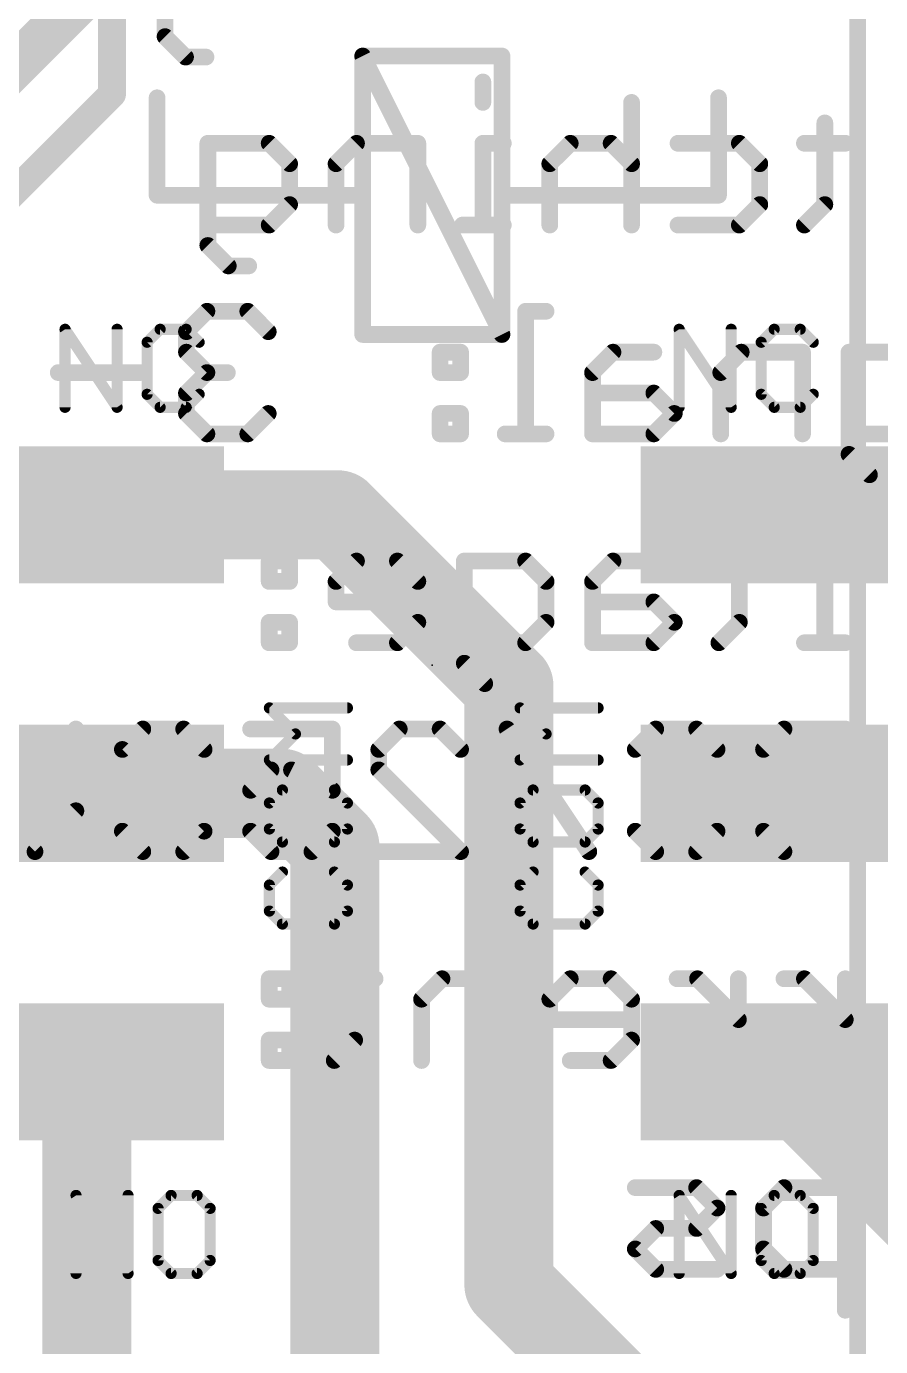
# Model space of a CAD drawing. Extents: x -4.3 to 39.5, y -6.1 to 27.1.
# Drawn here: x 10.65 to 18.44, y 7.25 to 19.29 of the extents above; entities that cross this region are included whole.
import ezdxf

# ---------------------------------------------------------------- set-up
doc = ezdxf.new("R2010")
doc.units = 0
for name, color, linetype in [('1', 12, 'CONTINUOUS'), ('16', 5, 'CONTINUOUS'), ('21', 40, 'CONTINUOUS'), ('22', 6, 'CONTINUOUS'), ('23', 53, 'CONTINUOUS')]:
    doc.layers.add(name, color=color, linetype=linetype)

# ---------------------------------------------------------------- blocks, each defined once
blk = doc.blocks.new('RECT')
blk.add_solid([(-0.5, -0.5), (0.5, -0.5), (-0.5, 0.5), (0.5, 0.5)])

msp = doc.modelspace()

# ---------------------------------------------------------------- linework, layer by layer
at = {"layer": '1'}
for points, const_width in [([(11.201, 19.583), (10.16, 18.542)], 0.4064), ([(11.201, 14.832), (13.489, 14.832)], 0.8128), ([(13.489, 14.832), (15.0495, 13.2715)], 0.8128), ([(17.501, 14.832), (21.727, 14.832)], 0.8128), ([(15.0495, 13.2715), (15.0495, 7.8105)], 0.8128), ([(11.201, 12.292), (12.981, 12.292)], 0.8128), ([(12.981, 12.292), (13.462, 11.811)], 0.8128), ([(17.501, 12.292), (19.966, 12.292)], 0.8128), ([(13.462, 11.811), (13.462, 6.5405)], 0.8128), ([(11.201, 9.752), (11.201, 6)], 0.8128), ([(17.501, 9.752), (20.458, 6.795)], 0.8128), ([(15.0495, 7.8105), (19.375, 3.485)], 0.8128)]:
    msp.add_lwpolyline(points, dxfattribs=dict(at, const_width=const_width))
at = {"layer": '1', "const_width": 0.4064}
for points in [[(11.201, 15.0352, 1), (11.201, 14.6288)], [(13.6327, 14.9757, 1), (13.3453, 14.6883)], [(13.489, 14.6288, 1), (13.489, 15.0352)], [(17.501, 15.0352, 1), (17.501, 14.6288)], [(15.2527, 13.2715, 1), (14.8463, 13.2715)], [(14.9058, 13.1278, 1), (15.1932, 13.4152)], [(11.201, 12.4952, 1), (11.201, 12.0888)], [(13.1247, 12.4357, 1), (12.8373, 12.1483)], [(12.981, 12.0888, 1), (12.981, 12.4952)], [(17.501, 12.4952, 1), (17.501, 12.0888)], [(13.6652, 11.811, 1), (13.2588, 11.811)], [(13.3183, 11.6673, 1), (13.6057, 11.9547)], [(11.4042, 9.752, 1), (10.9978, 9.752)], [(17.6447, 9.8957, 1), (17.3573, 9.6083)], [(15.1932, 7.9542, 1), (14.9058, 7.6668)], [(14.8463, 7.8105, 1), (15.2527, 7.8105)]]:
    msp.add_lwpolyline(points, format="xyb", dxfattribs=at)
at = {"layer": '16', "const_width": 0.254}
for points in [[(11.43, 19.812), (11.43, 18.669)], [(11.43, 18.669), (9.3345, 16.5735)]]:
    msp.add_lwpolyline(points, dxfattribs=at)
at = {"layer": '16', "const_width": 0.127}
for points in [[(11.4749, 18.6241, 1), (11.3851, 18.7139)], [(11.3665, 18.669, 1), (11.4935, 18.669)]]:
    msp.add_lwpolyline(points, format="xyb", dxfattribs=at)
at = {"layer": '21'}
for points, const_width in [([(18.231, 5.962), (18.231, 20.962)], 0.1524), ([(14.986, 19.017), (13.716, 19.017)], 0.1524), ([(13.716, 19.017), (13.716, 17.747)], 0.1524), ([(13.716, 19.017), (14.986, 16.477)], 0.1524), ([(14.986, 17.747), (14.986, 19.017)], 0.1524), ([(11.841, 17.747), (11.841, 18.636)], 0.1524), ([(16.961, 18.636), (16.961, 17.747)], 0.1524), ([(13.716, 17.747), (11.841, 17.747)], 0.1524), ([(13.716, 17.747), (13.716, 16.477)], 0.1524), ([(16.961, 17.747), (14.986, 17.747)], 0.1524), ([(14.986, 16.477), (14.986, 17.747)], 0.1524), ([(11.0018, 15.8128), (11.0018, 16.5246)], 0.1016), ([(11.0018, 16.5246), (11.4763, 15.8128)], 0.1016), ([(11.4763, 15.8128), (11.4763, 16.5246)], 0.1016), ([(11.8689, 16.5246), (11.7502, 16.406)], 0.1016), ([(12.1061, 16.5246), (11.8689, 16.5246)], 0.1016), ([(12.2248, 16.406), (12.1061, 16.5246)], 0.1016), ([(13.716, 16.477), (14.986, 16.477)], 0.1524), ([(16.6018, 15.8128), (16.6018, 16.5246)], 0.1016), ([(16.6018, 16.5246), (17.0763, 15.8128)], 0.1016), ([(17.0763, 15.8128), (17.0763, 16.5246)], 0.1016), ([(17.4688, 16.5246), (17.3502, 16.406)], 0.1016), ([(17.7061, 16.5246), (17.4688, 16.5246)], 0.1016), ([(17.8248, 16.406), (17.7061, 16.5246)], 0.1016), ([(11.7502, 16.406), (11.7502, 15.9314)], 0.1016), ([(17.3502, 16.406), (17.3502, 15.9314)], 0.1016), ([(11.7502, 15.9314), (11.8689, 15.8128)], 0.1016), ([(12.1061, 15.8128), (12.2248, 15.9314)], 0.1016), ([(17.3502, 15.9314), (17.4688, 15.8128)], 0.1016), ([(17.7061, 15.8128), (17.8248, 15.9314)], 0.1016), ([(11.8689, 15.8128), (12.1061, 15.8128)], 0.1016), ([(17.4688, 15.8128), (17.7061, 15.8128)], 0.1016), ([(13.1025, 12.8337), (12.8652, 13.0709)], 0.1016), ([(12.8652, 13.0709), (13.577, 13.0709)], 0.1016), ([(15.3885, 12.8337), (15.1512, 13.0709)], 0.1016), ([(15.1512, 13.0709), (15.863, 13.0709)], 0.1016), ([(12.8652, 12.5964), (13.1025, 12.8337)], 0.1016), ([(15.1512, 12.5964), (15.3885, 12.8337)], 0.1016), ([(13.577, 12.5964), (12.8652, 12.5964)], 0.1016), ([(15.863, 12.5964), (15.1512, 12.5964)], 0.1016), ([(12.9838, 12.3225), (12.8652, 12.2039)], 0.1016), ([(13.4584, 12.3225), (12.9838, 12.3225)], 0.1016), ([(13.577, 12.2039), (13.4584, 12.3225)], 0.1016), ([(15.2698, 12.3225), (15.1512, 12.2039)], 0.1016), ([(15.7444, 12.3225), (15.2698, 12.3225)], 0.1016), ([(15.863, 12.2039), (15.7444, 12.3225)], 0.1016), ([(12.8652, 12.2039), (12.8652, 11.9666)], 0.1016), ([(13.577, 11.9666), (13.577, 12.2039)], 0.1016), ([(15.1512, 12.2039), (15.1512, 11.9666)], 0.1016), ([(15.863, 11.9666), (15.863, 12.2039)], 0.1016), ([(12.8652, 11.9666), (12.9838, 11.848)], 0.1016), ([(13.4584, 11.848), (13.577, 11.9666)], 0.1016), ([(15.1512, 11.9666), (15.2698, 11.848)], 0.1016), ([(15.7444, 11.848), (15.863, 11.9666)], 0.1016), ([(12.9838, 11.848), (13.4584, 11.848)], 0.1016), ([(15.2698, 11.848), (15.7444, 11.848)], 0.1016), ([(12.9838, 11.5741), (12.8652, 11.4555)], 0.1016), ([(13.577, 11.4555), (13.4584, 11.5741)], 0.1016), ([(15.2698, 11.5741), (15.1512, 11.4555)], 0.1016), ([(15.863, 11.4555), (15.7444, 11.5741)], 0.1016), ([(12.8652, 11.4555), (12.8652, 11.2182)], 0.1016), ([(13.577, 11.2182), (13.577, 11.4555)], 0.1016), ([(15.1512, 11.4555), (15.1512, 11.2182)], 0.1016), ([(15.863, 11.2182), (15.863, 11.4555)], 0.1016), ([(12.8652, 11.2182), (12.9838, 11.0996)], 0.1016), ([(13.4584, 11.0996), (13.577, 11.2182)], 0.1016), ([(15.1512, 11.2182), (15.2698, 11.0996)], 0.1016), ([(15.7444, 11.0996), (15.863, 11.2182)], 0.1016), ([(12.9838, 11.0996), (13.4584, 11.0996)], 0.1016), ([(15.2698, 11.0996), (15.7444, 11.0996)], 0.1016), ([(11.1018, 7.9128), (11.1018, 8.6246)], 0.1016), ([(11.1018, 8.6246), (11.5763, 7.9128)], 0.1016), ([(11.5763, 7.9128), (11.5763, 8.6246)], 0.1016), ([(11.9688, 8.6246), (11.8502, 8.506)], 0.1016), ([(12.2061, 8.6246), (11.9688, 8.6246)], 0.1016), ([(12.3248, 8.506), (12.2061, 8.6246)], 0.1016), ([(16.6018, 7.9128), (16.6018, 8.6246)], 0.1016), ([(16.6018, 8.6246), (17.0763, 7.9128)], 0.1016), ([(17.0763, 7.9128), (17.0763, 8.6246)], 0.1016), ([(17.4688, 8.6246), (17.3502, 8.506)], 0.1016), ([(17.7061, 8.6246), (17.4688, 8.6246)], 0.1016), ([(17.8248, 8.506), (17.7061, 8.6246)], 0.1016), ([(11.8502, 8.506), (11.8502, 8.0314)], 0.1016), ([(12.3248, 8.0314), (12.3248, 8.506)], 0.1016), ([(17.3502, 8.506), (17.3502, 8.0314)], 0.1016), ([(17.8248, 8.0314), (17.8248, 8.506)], 0.1016), ([(11.8502, 8.0314), (11.9688, 7.9128)], 0.1016), ([(12.2061, 7.9128), (12.3248, 8.0314)], 0.1016), ([(17.3502, 8.0314), (17.4688, 7.9128)], 0.1016), ([(17.7061, 7.9128), (17.8248, 8.0314)], 0.1016), ([(11.9688, 7.9128), (12.2061, 7.9128)], 0.1016), ([(17.4688, 7.9128), (17.7061, 7.9128)], 0.1016)]:
    msp.add_lwpolyline(points, dxfattribs=dict(at, const_width=const_width))
for points, const_width in [([(13.716, 19.0551, 1), (13.716, 18.9789)], 0.0762), ([(13.7541, 19.017, 1), (13.6779, 19.017)], 0.0762), ([(13.7501, 19.034, 1), (13.6819, 19)], 0.0762), ([(15.0241, 19.017, 1), (14.9479, 19.017)], 0.0762), ([(14.986, 18.9789, 1), (14.986, 19.0551)], 0.0762), ([(11.8791, 18.636, 1), (11.8029, 18.636)], 0.0762), ([(16.9991, 18.636, 1), (16.9229, 18.636)], 0.0762), ([(11.841, 17.7851, 1), (11.841, 17.7089)], 0.0762), ([(13.7541, 17.747, 1), (13.6779, 17.747)], 0.0762), ([(13.716, 17.7089, 1), (13.716, 17.7851)], 0.0762), ([(14.986, 17.7851, 1), (14.986, 17.7089)], 0.0762), ([(15.0241, 17.747, 1), (14.9479, 17.747)], 0.0762), ([(16.961, 17.7089, 1), (16.961, 17.7851)], 0.0762), ([(11.8029, 17.747, 1), (11.8791, 17.747)], 0.0762), ([(13.6779, 17.747, 1), (13.7541, 17.747)], 0.0762), ([(14.9479, 17.747, 1), (15.0241, 17.747)], 0.0762), ([(16.9229, 17.747, 1), (16.9991, 17.747)], 0.0762), ([(11.0272, 16.5246, 1), (10.9764, 16.5246)], 0.0508), ([(11.0229, 16.5387, 1), (10.9807, 16.5105)], 0.0508), ([(11.5017, 16.5246, 1), (11.4509, 16.5246)], 0.0508), ([(11.8689, 16.55, 1), (11.8689, 16.4992)], 0.0508), ([(11.8868, 16.5066, 1), (11.8509, 16.5426)], 0.0508), ([(12.1241, 16.5426, 1), (12.0882, 16.5066)], 0.0508), ([(12.1061, 16.4992, 1), (12.1061, 16.55)], 0.0508), ([(13.716, 16.5151, 1), (13.716, 16.4389)], 0.0762), ([(13.6779, 16.477, 1), (13.7541, 16.477)], 0.0762), ([(14.9479, 16.477, 1), (15.0241, 16.477)], 0.0762), ([(14.9519, 16.46, 1), (15.0201, 16.494)], 0.0762), ([(14.986, 16.4389, 1), (14.986, 16.5151)], 0.0762), ([(16.6272, 16.5246, 1), (16.5764, 16.5246)], 0.0508), ([(16.6229, 16.5387, 1), (16.5807, 16.5105)], 0.0508), ([(17.1017, 16.5246, 1), (17.0509, 16.5246)], 0.0508), ([(17.4688, 16.55, 1), (17.4688, 16.4992)], 0.0508), ([(17.4868, 16.5066, 1), (17.4509, 16.5426)], 0.0508), ([(17.7241, 16.5426, 1), (17.6882, 16.5066)], 0.0508), ([(17.7061, 16.4992, 1), (17.7061, 16.55)], 0.0508), ([(11.7756, 16.406, 1), (11.7248, 16.406)], 0.0508), ([(11.7323, 16.4239, 1), (11.7682, 16.388)], 0.0508), ([(12.2068, 16.388, 1), (12.2427, 16.4239)], 0.0508), ([(17.3756, 16.406, 1), (17.3248, 16.406)], 0.0508), ([(17.3323, 16.4239, 1), (17.3682, 16.388)], 0.0508), ([(17.8068, 16.388, 1), (17.8427, 16.4239)], 0.0508), ([(11.7248, 15.9314, 1), (11.7756, 15.9314)], 0.0508), ([(11.7682, 15.9494, 1), (11.7323, 15.9135)], 0.0508), ([(12.2427, 15.9135, 1), (12.2068, 15.9494)], 0.0508), ([(17.3248, 15.9314, 1), (17.3756, 15.9314)], 0.0508), ([(17.3682, 15.9494, 1), (17.3323, 15.9135)], 0.0508), ([(17.8427, 15.9135, 1), (17.8068, 15.9494)], 0.0508), ([(10.9764, 15.8128, 1), (11.0272, 15.8128)], 0.0508), ([(11.4509, 15.8128, 1), (11.5017, 15.8128)], 0.0508), ([(11.4552, 15.7987, 1), (11.4975, 15.8269)], 0.0508), ([(11.8689, 15.8382, 1), (11.8689, 15.7874)], 0.0508), ([(11.8509, 15.7948, 1), (11.8868, 15.8308)], 0.0508), ([(12.0882, 15.8308, 1), (12.1241, 15.7948)], 0.0508), ([(12.1061, 15.7874, 1), (12.1061, 15.8382)], 0.0508), ([(16.5764, 15.8128, 1), (16.6272, 15.8128)], 0.0508), ([(17.0509, 15.8128, 1), (17.1017, 15.8128)], 0.0508), ([(17.0552, 15.7987, 1), (17.0975, 15.8269)], 0.0508), ([(17.4688, 15.8382, 1), (17.4688, 15.7874)], 0.0508), ([(17.4509, 15.7948, 1), (17.4868, 15.8308)], 0.0508), ([(17.6882, 15.8308, 1), (17.7241, 15.7948)], 0.0508), ([(17.7061, 15.7874, 1), (17.7061, 15.8382)], 0.0508), ([(12.8832, 13.0889, 1), (12.8472, 13.053)], 0.0508), ([(12.8652, 13.0963, 1), (12.8652, 13.0455)], 0.0508), ([(13.577, 13.0455, 1), (13.577, 13.0963)], 0.0508), ([(15.1692, 13.0889, 1), (15.1332, 13.053)], 0.0508), ([(15.1512, 13.0963, 1), (15.1512, 13.0455)], 0.0508), ([(15.863, 13.0455, 1), (15.863, 13.0963)], 0.0508), ([(13.1204, 12.8157, 1), (13.0845, 12.8516)], 0.0508), ([(15.4064, 12.8157, 1), (15.3705, 12.8516)], 0.0508), ([(13.0845, 12.8157, 1), (13.1204, 12.8516)], 0.0508), ([(15.3705, 12.8157, 1), (15.4064, 12.8516)], 0.0508), ([(12.8652, 12.6218, 1), (12.8652, 12.571)], 0.0508), ([(13.577, 12.571, 1), (13.577, 12.6218)], 0.0508), ([(15.1512, 12.6218, 1), (15.1512, 12.571)], 0.0508), ([(15.863, 12.571, 1), (15.863, 12.6218)], 0.0508), ([(12.8472, 12.6143, 1), (12.8832, 12.5784)], 0.0508), ([(15.1332, 12.6143, 1), (15.1692, 12.5784)], 0.0508), ([(12.9838, 12.3479, 1), (12.9838, 12.2971)], 0.0508), ([(13.0018, 12.3045, 1), (12.9659, 12.3405)], 0.0508), ([(13.4763, 12.3405, 1), (13.4404, 12.3045)], 0.0508), ([(13.4584, 12.2971, 1), (13.4584, 12.3479)], 0.0508), ([(15.2698, 12.3479, 1), (15.2698, 12.2971)], 0.0508), ([(15.2878, 12.3045, 1), (15.2519, 12.3405)], 0.0508), ([(15.7623, 12.3405, 1), (15.7264, 12.3045)], 0.0508), ([(15.7444, 12.2971, 1), (15.7444, 12.3479)], 0.0508), ([(12.8906, 12.2039, 1), (12.8398, 12.2039)], 0.0508), ([(12.8472, 12.2218, 1), (12.8832, 12.1859)], 0.0508), ([(13.6024, 12.2039, 1), (13.5516, 12.2039)], 0.0508), ([(13.559, 12.1859, 1), (13.595, 12.2218)], 0.0508), ([(15.1766, 12.2039, 1), (15.1258, 12.2039)], 0.0508), ([(15.1332, 12.2218, 1), (15.1692, 12.1859)], 0.0508), ([(15.8884, 12.2039, 1), (15.8376, 12.2039)], 0.0508), ([(15.845, 12.1859, 1), (15.881, 12.2218)], 0.0508), ([(12.8832, 11.9846, 1), (12.8472, 11.9486)], 0.0508), ([(12.8398, 11.9666, 1), (12.8906, 11.9666)], 0.0508), ([(13.5516, 11.9666, 1), (13.6024, 11.9666)], 0.0508), ([(13.595, 11.9486, 1), (13.559, 11.9846)], 0.0508), ([(15.1692, 11.9846, 1), (15.1332, 11.9486)], 0.0508), ([(15.1258, 11.9666, 1), (15.1766, 11.9666)], 0.0508), ([(15.8376, 11.9666, 1), (15.8884, 11.9666)], 0.0508), ([(15.881, 11.9486, 1), (15.845, 11.9846)], 0.0508), ([(12.9838, 11.8734, 1), (12.9838, 11.8226)], 0.0508), ([(12.9659, 11.83, 1), (13.0018, 11.8659)], 0.0508), ([(13.4404, 11.8659, 1), (13.4763, 11.83)], 0.0508), ([(13.4584, 11.8226, 1), (13.4584, 11.8734)], 0.0508), ([(15.2698, 11.8734, 1), (15.2698, 11.8226)], 0.0508), ([(15.2519, 11.83, 1), (15.2878, 11.8659)], 0.0508), ([(15.7264, 11.8659, 1), (15.7623, 11.83)], 0.0508), ([(15.7444, 11.8226, 1), (15.7444, 11.8734)], 0.0508), ([(13.0018, 11.5561, 1), (12.9659, 11.5921)], 0.0508), ([(13.4763, 11.5921, 1), (13.4404, 11.5561)], 0.0508), ([(15.2878, 11.5561, 1), (15.2519, 11.5921)], 0.0508), ([(15.7623, 11.5921, 1), (15.7264, 11.5561)], 0.0508), ([(12.8906, 11.4555, 1), (12.8398, 11.4555)], 0.0508), ([(12.8472, 11.4734, 1), (12.8832, 11.4375)], 0.0508), ([(13.6024, 11.4555, 1), (13.5516, 11.4555)], 0.0508), ([(13.559, 11.4375, 1), (13.595, 11.4734)], 0.0508), ([(15.1766, 11.4555, 1), (15.1258, 11.4555)], 0.0508), ([(15.1332, 11.4734, 1), (15.1692, 11.4375)], 0.0508), ([(15.8884, 11.4555, 1), (15.8376, 11.4555)], 0.0508), ([(15.845, 11.4375, 1), (15.881, 11.4734)], 0.0508), ([(12.8832, 11.2361, 1), (12.8472, 11.2002)], 0.0508), ([(12.8398, 11.2182, 1), (12.8906, 11.2182)], 0.0508), ([(13.5516, 11.2182, 1), (13.6024, 11.2182)], 0.0508), ([(13.595, 11.2002, 1), (13.559, 11.2361)], 0.0508), ([(15.1692, 11.2361, 1), (15.1332, 11.2002)], 0.0508), ([(15.1258, 11.2182, 1), (15.1766, 11.2182)], 0.0508), ([(15.8376, 11.2182, 1), (15.8884, 11.2182)], 0.0508), ([(15.881, 11.2002, 1), (15.845, 11.2361)], 0.0508), ([(12.9838, 11.125, 1), (12.9838, 11.0742)], 0.0508), ([(12.9659, 11.0816, 1), (13.0018, 11.1175)], 0.0508), ([(13.4404, 11.1175, 1), (13.4763, 11.0816)], 0.0508), ([(13.4584, 11.0742, 1), (13.4584, 11.125)], 0.0508), ([(15.2698, 11.125, 1), (15.2698, 11.0742)], 0.0508), ([(15.2519, 11.0816, 1), (15.2878, 11.1175)], 0.0508), ([(15.7264, 11.1175, 1), (15.7623, 11.0816)], 0.0508), ([(15.7444, 11.0742, 1), (15.7444, 11.125)], 0.0508), ([(11.1272, 8.6246, 1), (11.0764, 8.6246)], 0.0508), ([(11.1229, 8.6387, 1), (11.0807, 8.6105)], 0.0508), ([(11.6017, 8.6246, 1), (11.5509, 8.6246)], 0.0508), ([(11.9688, 8.65, 1), (11.9688, 8.5992)], 0.0508), ([(11.9868, 8.6066, 1), (11.9509, 8.6426)], 0.0508), ([(12.2241, 8.6426, 1), (12.1882, 8.6066)], 0.0508), ([(12.2061, 8.5992, 1), (12.2061, 8.65)], 0.0508), ([(16.6272, 8.6246, 1), (16.5764, 8.6246)], 0.0508), ([(16.6229, 8.6387, 1), (16.5807, 8.6105)], 0.0508), ([(17.1017, 8.6246, 1), (17.0509, 8.6246)], 0.0508), ([(17.4688, 8.65, 1), (17.4688, 8.5992)], 0.0508), ([(17.4868, 8.6066, 1), (17.4509, 8.6426)], 0.0508), ([(17.7241, 8.6426, 1), (17.6882, 8.6066)], 0.0508), ([(17.7061, 8.5992, 1), (17.7061, 8.65)], 0.0508), ([(11.8756, 8.506, 1), (11.8248, 8.506)], 0.0508), ([(11.8323, 8.5239, 1), (11.8682, 8.488)], 0.0508), ([(12.3502, 8.506, 1), (12.2994, 8.506)], 0.0508), ([(12.3068, 8.488, 1), (12.3427, 8.5239)], 0.0508), ([(17.3756, 8.506, 1), (17.3248, 8.506)], 0.0508), ([(17.3323, 8.5239, 1), (17.3682, 8.488)], 0.0508), ([(17.8502, 8.506, 1), (17.7994, 8.506)], 0.0508), ([(17.8068, 8.488, 1), (17.8427, 8.5239)], 0.0508), ([(11.8682, 8.0494, 1), (11.8323, 8.0135)], 0.0508), ([(12.3427, 8.0135, 1), (12.3068, 8.0494)], 0.0508), ([(17.3682, 8.0494, 1), (17.3323, 8.0135)], 0.0508), ([(17.8427, 8.0135, 1), (17.8068, 8.0494)], 0.0508), ([(11.5552, 7.8987, 1), (11.5975, 7.9269)], 0.0508), ([(11.8248, 8.0314, 1), (11.8756, 8.0314)], 0.0508), ([(11.9688, 7.9382, 1), (11.9688, 7.8874)], 0.0508), ([(11.9509, 7.8948, 1), (11.9868, 7.9308)], 0.0508), ([(12.1882, 7.9308, 1), (12.2241, 7.8948)], 0.0508), ([(12.2061, 7.8874, 1), (12.2061, 7.9382)], 0.0508), ([(12.2994, 8.0314, 1), (12.3502, 8.0314)], 0.0508), ([(17.0552, 7.8987, 1), (17.0975, 7.9269)], 0.0508), ([(17.3248, 8.0314, 1), (17.3756, 8.0314)], 0.0508), ([(17.4688, 7.9382, 1), (17.4688, 7.8874)], 0.0508), ([(17.4509, 7.8948, 1), (17.4868, 7.9308)], 0.0508), ([(17.6882, 7.9308, 1), (17.7241, 7.8948)], 0.0508), ([(17.7061, 7.8874, 1), (17.7061, 7.9382)], 0.0508), ([(17.7994, 8.0314, 1), (17.8502, 8.0314)], 0.0508), ([(11.0764, 7.9128, 1), (11.1272, 7.9128)], 0.0508), ([(11.5509, 7.9128, 1), (11.6017, 7.9128)], 0.0508), ([(16.5764, 7.9128, 1), (16.6272, 7.9128)], 0.0508), ([(17.0509, 7.9128, 1), (17.1017, 7.9128)], 0.0508)]:
    msp.add_lwpolyline(points, format="xyb", dxfattribs=dict(at, const_width=const_width))
at = {"layer": '22', "const_width": 0.1524}
for points in [[(11.914, 20.1259), (11.914, 19.1938)], [(11.914, 19.1938), (12.1005, 19.0074)], [(12.1005, 19.0074), (12.2869, 19.0074)], [(14.8121, 18.7802), (14.8121, 18.5938)], [(16.1679, 18.5938), (16.1679, 17.4752)], [(17.9305, 18.4073), (17.9305, 17.6616)], [(12.3038, 17.2888), (12.3038, 18.2209)], [(12.3038, 18.2209), (12.8631, 18.2209)], [(12.8631, 18.2209), (13.0495, 18.0345)], [(13.6597, 18.2209), (13.4732, 18.0345)], [(14.2189, 18.2209), (13.6597, 18.2209)], [(14.2189, 17.4752), (14.2189, 18.2209)], [(14.9985, 18.2209), (14.8121, 18.2209)], [(14.8121, 18.2209), (14.8121, 17.4752)], [(15.6087, 18.2209), (15.4222, 18.0345)], [(15.9815, 18.2209), (15.6087, 18.2209)], [(16.1679, 18.0345), (15.9815, 18.2209)], [(16.5916, 18.2209), (17.1509, 18.2209)], [(17.1509, 18.2209), (17.3373, 18.0345)], [(18.1169, 18.2209), (17.7441, 18.2209)], [(13.0495, 18.0345), (13.0495, 17.6616)], [(13.4732, 18.0345), (13.4732, 17.4752)], [(15.4222, 18.0345), (15.4222, 17.4752)], [(17.3373, 18.0345), (17.3373, 17.6616)], [(13.0495, 17.6616), (12.8631, 17.4752)], [(17.3373, 17.6616), (17.1509, 17.4752)], [(17.9305, 17.6616), (17.7441, 17.4752)], [(12.8631, 17.4752), (12.3038, 17.4752)], [(14.9985, 17.4752), (14.6257, 17.4752)], [(17.1509, 17.4752), (16.5916, 17.4752)], [(12.4903, 17.1024), (12.3038, 17.2888)], [(12.6767, 17.1024), (12.4903, 17.1024)], [(12.2954, 16.6888), (12.1089, 16.5023)], [(12.6682, 16.6888), (12.2954, 16.6888)], [(12.8546, 16.5023), (12.6682, 16.6888)], [(15.3883, 16.6888), (15.2019, 16.6888)], [(15.2019, 16.6888), (15.2019, 15.5702)], [(12.1089, 16.5023), (12.1089, 16.3159)], [(12.1089, 16.3159), (12.2954, 16.1295)], [(14.6087, 16.3159), (14.4223, 16.3159)], [(14.4223, 16.3159), (14.4223, 16.1295)], [(14.6087, 16.1295), (14.6087, 16.3159)], [(15.9985, 16.3159), (15.812, 16.1295)], [(16.3713, 16.3159), (15.9985, 16.3159)], [(17.1678, 16.3159), (16.9814, 16.1295)], [(17.7271, 16.3159), (17.1678, 16.3159)], [(17.7271, 15.5702), (17.7271, 16.3159)], [(18.1508, 15.3838), (18.1508, 16.3159)], [(18.1508, 16.3159), (18.7101, 16.3159)], [(11.6852, 16.1295), (10.9395, 16.1295)], [(12.2954, 16.1295), (12.1089, 15.9431)], [(12.2954, 16.1295), (12.4818, 16.1295)], [(14.4223, 16.1295), (14.6087, 16.1295)], [(15.812, 16.1295), (15.812, 15.5702)], [(16.9814, 16.1295), (16.9814, 15.5702)], [(12.1089, 15.9431), (12.1089, 15.7566)], [(16.3713, 15.9431), (15.812, 15.9431)], [(16.5577, 15.7566), (16.3713, 15.9431)], [(12.1089, 15.7566), (12.2954, 15.5702)], [(12.6682, 15.5702), (12.8546, 15.7566)], [(14.6087, 15.7566), (14.4223, 15.7566)], [(14.4223, 15.7566), (14.4223, 15.5702)], [(14.6087, 15.5702), (14.6087, 15.7566)], [(16.3713, 15.5702), (16.5577, 15.7566)], [(12.2954, 15.5702), (12.6682, 15.5702)], [(14.4223, 15.5702), (14.6087, 15.5702)], [(15.3883, 15.5702), (15.0155, 15.5702)], [(15.812, 15.5702), (16.3713, 15.5702)], [(18.7101, 15.5702), (18.1508, 15.5702)], [(18.3372, 15.1974), (18.1508, 15.3838)], [(18.5237, 15.1974), (18.3372, 15.1974)], [(18.1169, 14.7838), (17.9305, 14.7838)], [(17.9305, 14.7838), (17.9305, 13.6652)], [(17.1509, 14.5973), (17.1509, 13.8516)], [(13.0495, 14.4109), (12.8631, 14.4109)], [(12.8631, 14.4109), (12.8631, 14.2245)], [(13.0495, 14.2245), (13.0495, 14.4109)], [(13.6597, 14.4109), (13.4732, 14.2245)], [(14.0325, 14.4109), (13.6597, 14.4109)], [(14.2189, 14.2245), (14.0325, 14.4109)], [(14.6426, 13.4788), (14.6426, 14.4109)], [(14.6426, 14.4109), (15.2019, 14.4109)], [(15.2019, 14.4109), (15.3883, 14.2245)], [(15.9985, 14.4109), (15.812, 14.2245)], [(16.3713, 14.4109), (15.9985, 14.4109)], [(17.3373, 14.4109), (16.9645, 14.4109)], [(12.8631, 14.2245), (13.0495, 14.2245)], [(13.4732, 14.2245), (13.4732, 14.0381)], [(14.2189, 13.8516), (14.2189, 14.2245)], [(15.3883, 14.2245), (15.3883, 13.8516)], [(15.812, 14.2245), (15.812, 13.6652)], [(13.4732, 14.0381), (14.2189, 14.0381)], [(16.3713, 14.0381), (15.812, 14.0381)], [(16.5577, 13.8516), (16.3713, 14.0381)], [(13.0495, 13.8516), (12.8631, 13.8516)], [(12.8631, 13.8516), (12.8631, 13.6652)], [(13.0495, 13.6652), (13.0495, 13.8516)], [(14.0325, 13.6652), (14.2189, 13.8516)], [(15.3883, 13.8516), (15.2019, 13.6652)], [(16.3713, 13.6652), (16.5577, 13.8516)], [(17.1509, 13.8516), (16.9645, 13.6652)], [(12.8631, 13.6652), (13.0495, 13.6652)], [(13.6597, 13.6652), (14.0325, 13.6652)], [(15.2019, 13.6652), (14.6426, 13.6652)], [(15.812, 13.6652), (16.3713, 13.6652)], [(18.1169, 13.6652), (17.7441, 13.6652)], [(14.8291, 13.2924), (14.6426, 13.4788)], [(15.0155, 13.2924), (14.8291, 13.2924)], [(11.1005, 12.8788), (11.1005, 12.1331)], [(11.7107, 12.8788), (11.5242, 12.6923)], [(12.0835, 12.8788), (11.7107, 12.8788)], [(12.2699, 12.6923), (12.0835, 12.8788)], [(12.6936, 12.8788), (13.4393, 12.8788)], [(13.4393, 12.8788), (13.4393, 12.3195)], [(13.863, 12.6923), (14.0495, 12.8788)], [(14.0495, 12.8788), (14.4223, 12.8788)], [(14.4223, 12.8788), (14.6087, 12.6923)], [(15.7781, 11.7602), (15.0324, 12.8788)], [(16.2018, 12.6923), (16.3882, 12.8788)], [(16.3882, 12.8788), (16.7611, 12.8788)], [(16.7611, 12.8788), (16.9475, 12.6923)], [(17.3712, 12.6923), (17.5576, 12.8788)], [(17.5576, 12.8788), (18.1169, 12.8788)], [(18.1169, 12.8788), (18.1169, 11.7602)], [(11.5242, 12.6923), (11.5242, 11.9466)], [(12.2699, 11.9466), (11.5242, 12.6923)], [(12.2699, 11.9466), (12.2699, 12.6923)], [(13.863, 12.5059), (13.863, 12.6923)], [(16.9475, 12.6923), (16.9475, 11.9466)], [(17.3712, 11.9466), (17.3712, 12.6923)], [(12.8801, 12.5059), (12.6936, 12.3195)], [(13.0665, 12.5059), (12.8801, 12.5059)], [(13.4393, 12.3195), (13.0665, 12.5059)], [(14.6087, 11.7602), (13.863, 12.5059)], [(12.6936, 12.3195), (12.6936, 11.9466)], [(10.7277, 11.7602), (10.3548, 12.1331)], [(11.1005, 12.1331), (10.7277, 11.7602)], [(11.5242, 11.9466), (11.7107, 11.7602)], [(12.0835, 11.7602), (12.2699, 11.9466)], [(12.6936, 11.9466), (12.8801, 11.7602)], [(13.2529, 11.7602), (13.4393, 11.9466)], [(16.3882, 11.7602), (16.2018, 11.9466)], [(16.9475, 11.9466), (16.7611, 11.7602)], [(17.5576, 11.7602), (17.3712, 11.9466)], [(11.7107, 11.7602), (12.0835, 11.7602)], [(12.8801, 11.7602), (13.2529, 11.7602)], [(13.863, 11.7602), (14.6087, 11.7602)], [(16.7611, 11.7602), (16.3882, 11.7602)], [(18.1169, 11.7602), (17.5576, 11.7602)], [(13.6427, 10.7873), (13.6427, 10.0416)], [(13.0495, 10.6009), (12.8631, 10.6009)], [(12.8631, 10.6009), (12.8631, 10.4145)], [(13.0495, 10.4145), (13.0495, 10.6009)], [(13.8291, 10.6009), (13.4563, 10.6009)], [(14.4393, 10.6009), (14.2528, 10.4145)], [(14.9985, 10.6009), (14.4393, 10.6009)], [(14.9985, 9.8552), (14.9985, 10.6009)], [(15.6087, 10.6009), (15.4222, 10.4145)], [(15.9815, 10.6009), (15.6087, 10.6009)], [(16.1679, 10.4145), (15.9815, 10.6009)], [(16.7696, 10.6009), (16.5831, 10.6009)], [(17.1424, 10.228), (16.7696, 10.6009)], [(17.1424, 9.8552), (17.1424, 10.6009)], [(17.7441, 10.6009), (17.5576, 10.6009)], [(18.1169, 10.228), (17.7441, 10.6009)], [(18.1169, 9.8552), (18.1169, 10.6009)], [(12.8631, 10.4145), (13.0495, 10.4145)], [(14.2528, 10.4145), (14.2528, 9.8552)], [(15.4222, 10.4145), (15.4222, 10.228)], [(16.1679, 10.0416), (16.1679, 10.4145)], [(15.4222, 10.228), (16.1679, 10.228)], [(13.0495, 10.0416), (12.8631, 10.0416)], [(12.8631, 10.0416), (12.8631, 9.8552)], [(13.0495, 9.8552), (13.0495, 10.0416)], [(13.6427, 10.0416), (13.4563, 9.8552)], [(15.9815, 9.8552), (16.1679, 10.0416)], [(12.8631, 9.8552), (13.0495, 9.8552)], [(15.6087, 9.8552), (15.9815, 9.8552)], [(16.7611, 8.6959), (16.2018, 8.6959)], [(16.9475, 8.5095), (16.7611, 8.6959)], [(17.5576, 8.6959), (17.3712, 8.5095)], [(18.1169, 8.6959), (17.5576, 8.6959)], [(18.1169, 7.5774), (18.1169, 8.6959)], [(16.7611, 8.3231), (16.9475, 8.5095)], [(17.3712, 8.5095), (17.3712, 8.1366)], [(16.2018, 8.1366), (16.3882, 8.3231)], [(16.3882, 8.3231), (16.7611, 8.3231)], [(16.3882, 7.9502), (16.2018, 8.1366)], [(17.3712, 8.1366), (17.5576, 7.9502)], [(16.9475, 7.9502), (16.3882, 7.9502)], [(17.5576, 7.9502), (18.1169, 7.9502)]]:
    msp.add_lwpolyline(points, dxfattribs=at)
at = {"layer": '22', "const_width": 0.0762}
for points in [[(11.941, 19.2207, 1), (11.8871, 19.1668)], [(11.8759, 19.1938, 1), (11.9521, 19.1938)], [(12.1005, 19.0455, 1), (12.1005, 18.9693)], [(12.0735, 18.9804, 1), (12.1274, 19.0343)], [(12.2869, 18.9693, 1), (12.2869, 19.0455)], [(14.8502, 18.7802, 1), (14.774, 18.7802)], [(16.206, 18.5938, 1), (16.1298, 18.5938)], [(14.774, 18.5938, 1), (14.8502, 18.5938)], [(17.9686, 18.4073, 1), (17.8924, 18.4073)], [(12.3419, 18.2209, 1), (12.2657, 18.2209)], [(12.3038, 18.259, 1), (12.3038, 18.1828)], [(12.8901, 18.2478, 1), (12.8362, 18.194)], [(12.8631, 18.1828, 1), (12.8631, 18.259)], [(13.6597, 18.259, 1), (13.6597, 18.1828)], [(13.6866, 18.194, 1), (13.6327, 18.2478)], [(14.257, 18.2209, 1), (14.1808, 18.2209)], [(14.2189, 18.1828, 1), (14.2189, 18.259)], [(14.8121, 18.259, 1), (14.8121, 18.1828)], [(14.8502, 18.2209, 1), (14.774, 18.2209)], [(14.9985, 18.1828, 1), (14.9985, 18.259)], [(15.6087, 18.259, 1), (15.6087, 18.1828)], [(15.6356, 18.194, 1), (15.5817, 18.2478)], [(16.0084, 18.2478, 1), (15.9546, 18.194)], [(15.9815, 18.1828, 1), (15.9815, 18.259)], [(16.5916, 18.259, 1), (16.5916, 18.1828)], [(17.1778, 18.2478, 1), (17.124, 18.194)], [(17.1509, 18.1828, 1), (17.1509, 18.259)], [(17.7441, 18.259, 1), (17.7441, 18.1828)], [(18.1169, 18.1828, 1), (18.1169, 18.259)], [(13.0876, 18.0345, 1), (13.0114, 18.0345)], [(13.0226, 18.0075, 1), (13.0765, 18.0614)], [(13.5113, 18.0345, 1), (13.4351, 18.0345)], [(13.4463, 18.0614, 1), (13.5002, 18.0075)], [(15.4603, 18.0345, 1), (15.3841, 18.0345)], [(15.3953, 18.0614, 1), (15.4492, 18.0075)], [(16.141, 18.0075, 1), (16.1949, 18.0614)], [(17.3754, 18.0345, 1), (17.2992, 18.0345)], [(17.3104, 18.0075, 1), (17.3643, 18.0614)], [(13.0765, 17.6347, 1), (13.0226, 17.6886)], [(17.3643, 17.6347, 1), (17.3104, 17.6886)], [(17.9574, 17.6347, 1), (17.9036, 17.6886)], [(13.0114, 17.6616, 1), (13.0876, 17.6616)], [(17.2992, 17.6616, 1), (17.3754, 17.6616)], [(17.8924, 17.6616, 1), (17.9686, 17.6616)], [(12.3038, 17.5133, 1), (12.3038, 17.4371)], [(12.8362, 17.5021, 1), (12.8901, 17.4483)], [(12.8631, 17.4371, 1), (12.8631, 17.5133)], [(13.4351, 17.4752, 1), (13.5113, 17.4752)], [(14.1808, 17.4752, 1), (14.257, 17.4752)], [(14.6257, 17.5133, 1), (14.6257, 17.4371)], [(14.774, 17.4752, 1), (14.8502, 17.4752)], [(14.9985, 17.4371, 1), (14.9985, 17.5133)], [(15.3841, 17.4752, 1), (15.4603, 17.4752)], [(16.1298, 17.4752, 1), (16.206, 17.4752)], [(16.5916, 17.5133, 1), (16.5916, 17.4371)], [(17.124, 17.5021, 1), (17.1778, 17.4483)], [(17.1509, 17.4371, 1), (17.1509, 17.5133)], [(17.7171, 17.5021, 1), (17.771, 17.4483)], [(12.3308, 17.3157, 1), (12.2769, 17.2618)], [(12.2657, 17.2888, 1), (12.3419, 17.2888)], [(12.4903, 17.1405, 1), (12.4903, 17.0643)], [(12.4633, 17.0754, 1), (12.5172, 17.1293)], [(12.6767, 17.0643, 1), (12.6767, 17.1405)], [(12.2954, 16.7269, 1), (12.2954, 16.6507)], [(12.3223, 16.6618, 1), (12.2684, 16.7157)], [(12.6952, 16.7157, 1), (12.6413, 16.6618)], [(12.6682, 16.6507, 1), (12.6682, 16.7269)], [(15.2019, 16.7269, 1), (15.2019, 16.6507)], [(15.24, 16.6888, 1), (15.1638, 16.6888)], [(15.3883, 16.6507, 1), (15.3883, 16.7269)], [(12.147, 16.5023, 1), (12.0708, 16.5023)], [(12.082, 16.5293, 1), (12.1359, 16.4754)], [(12.8277, 16.4754, 1), (12.8816, 16.5293)], [(12.1359, 16.3428, 1), (12.082, 16.289)], [(14.4223, 16.354, 1), (14.4223, 16.2778)], [(14.4604, 16.3159, 1), (14.3842, 16.3159)], [(14.6468, 16.3159, 1), (14.5706, 16.3159)], [(14.6087, 16.2778, 1), (14.6087, 16.354)], [(15.9985, 16.354, 1), (15.9985, 16.2778)], [(16.0254, 16.289, 1), (15.9715, 16.3428)], [(16.3713, 16.2778, 1), (16.3713, 16.354)], [(17.1678, 16.354, 1), (17.1678, 16.2778)], [(17.1948, 16.289, 1), (17.1409, 16.3428)], [(17.7652, 16.3159, 1), (17.689, 16.3159)], [(17.7271, 16.2778, 1), (17.7271, 16.354)], [(18.1889, 16.3159, 1), (18.1127, 16.3159)], [(18.1508, 16.354, 1), (18.1508, 16.2778)], [(12.0708, 16.3159, 1), (12.147, 16.3159)], [(10.9395, 16.1676, 1), (10.9395, 16.0914)], [(11.6852, 16.0914, 1), (11.6852, 16.1676)], [(12.2954, 16.1676, 1), (12.2954, 16.0914)], [(12.3223, 16.1025, 1), (12.2684, 16.1564)], [(12.2684, 16.1025, 1), (12.3223, 16.1564)], [(12.4818, 16.0914, 1), (12.4818, 16.1676)], [(14.4223, 16.1676, 1), (14.4223, 16.0914)], [(14.3842, 16.1295, 1), (14.4604, 16.1295)], [(14.5706, 16.1295, 1), (14.6468, 16.1295)], [(14.6087, 16.0914, 1), (14.6087, 16.1676)], [(15.8501, 16.1295, 1), (15.7739, 16.1295)], [(15.7851, 16.1564, 1), (15.839, 16.1025)], [(17.0195, 16.1295, 1), (16.9433, 16.1295)], [(16.9545, 16.1564, 1), (17.0084, 16.1025)], [(12.147, 15.9431, 1), (12.0708, 15.9431)], [(15.812, 15.9812, 1), (15.812, 15.905)], [(16.3982, 15.97, 1), (16.3444, 15.9161)], [(16.3713, 15.905, 1), (16.3713, 15.9812)], [(12.082, 15.97, 1), (12.1359, 15.9161)], [(12.1359, 15.7836, 1), (12.082, 15.7297)], [(12.0708, 15.7566, 1), (12.147, 15.7566)], [(12.8816, 15.7297, 1), (12.8277, 15.7836)], [(14.4223, 15.7947, 1), (14.4223, 15.7185)], [(14.4604, 15.7566, 1), (14.3842, 15.7566)], [(14.6468, 15.7566, 1), (14.5706, 15.7566)], [(14.6087, 15.7185, 1), (14.6087, 15.7947)], [(16.5847, 15.7297, 1), (16.5308, 15.7836)], [(16.5308, 15.7297, 1), (16.5847, 15.7836)], [(12.2954, 15.6083, 1), (12.2954, 15.5321)], [(12.2684, 15.5433, 1), (12.3223, 15.5971)], [(12.6413, 15.5971, 1), (12.6952, 15.5433)], [(12.6682, 15.5321, 1), (12.6682, 15.6083)], [(14.4223, 15.6083, 1), (14.4223, 15.5321)], [(14.3842, 15.5702, 1), (14.4604, 15.5702)], [(14.5706, 15.5702, 1), (14.6468, 15.5702)], [(14.6087, 15.5321, 1), (14.6087, 15.6083)], [(15.0155, 15.6083, 1), (15.0155, 15.5321)], [(15.1638, 15.5702, 1), (15.24, 15.5702)], [(15.3883, 15.5321, 1), (15.3883, 15.6083)], [(15.812, 15.6083, 1), (15.812, 15.5321)], [(15.7739, 15.5702, 1), (15.8501, 15.5702)], [(16.3444, 15.5971, 1), (16.3982, 15.5433)], [(16.3713, 15.5321, 1), (16.3713, 15.6083)], [(16.9433, 15.5702, 1), (17.0195, 15.5702)], [(17.689, 15.5702, 1), (17.7652, 15.5702)], [(18.1508, 15.6083, 1), (18.1508, 15.5321)], [(18.1778, 15.4107, 1), (18.1239, 15.3568)], [(18.1127, 15.3838, 1), (18.1889, 15.3838)], [(18.3372, 15.2355, 1), (18.3372, 15.1593)], [(18.3103, 15.1704, 1), (18.3642, 15.2243)], [(17.9305, 14.8219, 1), (17.9305, 14.7457)], [(17.9686, 14.7838, 1), (17.8924, 14.7838)], [(18.1169, 14.7457, 1), (18.1169, 14.8219)], [(17.189, 14.5973, 1), (17.1128, 14.5973)], [(12.8631, 14.449, 1), (12.8631, 14.3728)], [(12.9012, 14.4109, 1), (12.825, 14.4109)], [(13.0876, 14.4109, 1), (13.0114, 14.4109)], [(13.0495, 14.3728, 1), (13.0495, 14.449)], [(13.6597, 14.449, 1), (13.6597, 14.3728)], [(13.6866, 14.384, 1), (13.6327, 14.4378)], [(14.0594, 14.4378, 1), (14.0056, 14.384)], [(14.0325, 14.3728, 1), (14.0325, 14.449)], [(14.6807, 14.4109, 1), (14.6045, 14.4109)], [(14.6426, 14.449, 1), (14.6426, 14.3728)], [(15.2288, 14.4378, 1), (15.175, 14.384)], [(15.2019, 14.3728, 1), (15.2019, 14.449)], [(15.9985, 14.449, 1), (15.9985, 14.3728)], [(16.0254, 14.384, 1), (15.9715, 14.4378)], [(16.3713, 14.3728, 1), (16.3713, 14.449)], [(16.9645, 14.449, 1), (16.9645, 14.3728)], [(17.3373, 14.3728, 1), (17.3373, 14.449)], [(12.8631, 14.2626, 1), (12.8631, 14.1864)], [(12.825, 14.2245, 1), (12.9012, 14.2245)], [(13.0114, 14.2245, 1), (13.0876, 14.2245)], [(13.0495, 14.1864, 1), (13.0495, 14.2626)], [(13.5113, 14.2245, 1), (13.4351, 14.2245)], [(13.4463, 14.2514, 1), (13.5002, 14.1975)], [(14.257, 14.2245, 1), (14.1808, 14.2245)], [(14.192, 14.1975, 1), (14.2459, 14.2514)], [(15.4264, 14.2245, 1), (15.3502, 14.2245)], [(15.3614, 14.1975, 1), (15.4153, 14.2514)], [(15.8501, 14.2245, 1), (15.7739, 14.2245)], [(15.7851, 14.2514, 1), (15.839, 14.1975)], [(13.4732, 14.0762, 1), (13.4732, 14)], [(14.2189, 14, 1), (14.2189, 14.0762)], [(15.812, 14.0762, 1), (15.812, 14)], [(16.3982, 14.065, 1), (16.3444, 14.0111)], [(16.3713, 14, 1), (16.3713, 14.0762)], [(13.4351, 14.0381, 1), (13.5113, 14.0381)], [(12.8631, 13.8897, 1), (12.8631, 13.8135)], [(12.9012, 13.8516, 1), (12.825, 13.8516)], [(13.0876, 13.8516, 1), (13.0114, 13.8516)], [(13.0495, 13.8135, 1), (13.0495, 13.8897)], [(14.1808, 13.8516, 1), (14.257, 13.8516)], [(14.2459, 13.8247, 1), (14.192, 13.8786)], [(15.3502, 13.8516, 1), (15.4264, 13.8516)], [(15.4153, 13.8247, 1), (15.3614, 13.8786)], [(16.5847, 13.8247, 1), (16.5308, 13.8786)], [(16.5308, 13.8247, 1), (16.5847, 13.8786)], [(17.1128, 13.8516, 1), (17.189, 13.8516)], [(17.1778, 13.8247, 1), (17.124, 13.8786)], [(12.8631, 13.7033, 1), (12.8631, 13.6271)], [(13.0495, 13.6271, 1), (13.0495, 13.7033)], [(13.6597, 13.7033, 1), (13.6597, 13.6271)], [(14.0056, 13.6921, 1), (14.0594, 13.6383)], [(14.0325, 13.6271, 1), (14.0325, 13.7033)], [(14.6426, 13.7033, 1), (14.6426, 13.6271)], [(15.175, 13.6921, 1), (15.2288, 13.6383)], [(15.2019, 13.6271, 1), (15.2019, 13.7033)], [(15.812, 13.7033, 1), (15.812, 13.6271)], [(16.3444, 13.6921, 1), (16.3982, 13.6383)], [(16.3713, 13.6271, 1), (16.3713, 13.7033)], [(16.9375, 13.6921, 1), (16.9914, 13.6383)], [(17.7441, 13.7033, 1), (17.7441, 13.6271)], [(18.1169, 13.6271, 1), (18.1169, 13.7033)], [(12.825, 13.6652, 1), (12.9012, 13.6652)], [(13.0114, 13.6652, 1), (13.0876, 13.6652)], [(15.7739, 13.6652, 1), (15.8501, 13.6652)], [(17.8924, 13.6652, 1), (17.9686, 13.6652)], [(14.6696, 13.5057, 1), (14.6157, 13.4518)], [(14.6045, 13.4788, 1), (14.6807, 13.4788)], [(14.8291, 13.3305, 1), (14.8291, 13.2543)], [(15.0155, 13.2543, 1), (15.0155, 13.3305)], [(14.8021, 13.2654, 1), (14.856, 13.3193)], [(11.1386, 12.8788, 1), (11.0624, 12.8788)], [(11.7107, 12.9169, 1), (11.7107, 12.8407)], [(11.7376, 12.8518, 1), (11.6837, 12.9057)], [(12.1105, 12.9057, 1), (12.0566, 12.8518)], [(12.0835, 12.8407, 1), (12.0835, 12.9169)], [(12.6936, 12.9169, 1), (12.6936, 12.8407)], [(13.4774, 12.8788, 1), (13.4012, 12.8788)], [(13.4393, 12.8407, 1), (13.4393, 12.9169)], [(14.0495, 12.9169, 1), (14.0495, 12.8407)], [(14.0764, 12.8518, 1), (14.0225, 12.9057)], [(14.4492, 12.9057, 1), (14.3954, 12.8518)], [(14.4223, 12.8407, 1), (14.4223, 12.9169)], [(15.0641, 12.8999, 1), (15.0007, 12.8576)], [(16.3882, 12.9169, 1), (16.3882, 12.8407)], [(16.4152, 12.8518, 1), (16.3613, 12.9057)], [(16.788, 12.9057, 1), (16.7342, 12.8518)], [(16.7611, 12.8407, 1), (16.7611, 12.9169)], [(17.5576, 12.9169, 1), (17.5576, 12.8407)], [(17.5846, 12.8518, 1), (17.5307, 12.9057)], [(18.155, 12.8788, 1), (18.0788, 12.8788)], [(18.1169, 12.8407, 1), (18.1169, 12.9169)], [(11.5512, 12.7193, 1), (11.4973, 12.6654)], [(11.5623, 12.6923, 1), (11.4861, 12.6923)], [(12.308, 12.6923, 1), (12.2318, 12.6923)], [(13.9011, 12.6923, 1), (13.8249, 12.6923)], [(16.9856, 12.6923, 1), (16.9094, 12.6923)], [(17.4093, 12.6923, 1), (17.3331, 12.6923)], [(11.4973, 12.7193, 1), (11.5512, 12.6654)], [(12.243, 12.6654, 1), (12.2969, 12.7193)], [(13.8361, 12.7193, 1), (13.89, 12.6654)], [(14.5818, 12.6654, 1), (14.6357, 12.7193)], [(16.1749, 12.7193, 1), (16.2288, 12.6654)], [(16.9206, 12.6654, 1), (16.9745, 12.7193)], [(17.3443, 12.7193, 1), (17.3982, 12.6654)], [(12.8801, 12.544, 1), (12.8801, 12.4678)], [(12.907, 12.479, 1), (12.8531, 12.5328)], [(13.0835, 12.54, 1), (13.0494, 12.4718)], [(13.0665, 12.4678, 1), (13.0665, 12.544)], [(13.8249, 12.5059, 1), (13.9011, 12.5059)], [(13.89, 12.5328, 1), (13.8361, 12.479)], [(12.7317, 12.3195, 1), (12.6555, 12.3195)], [(12.6667, 12.3464, 1), (12.7206, 12.2925)], [(13.4012, 12.3195, 1), (13.4774, 12.3195)], [(13.4223, 12.2854, 1), (13.4564, 12.3536)], [(11.0624, 12.1331, 1), (11.1386, 12.1331)], [(11.1275, 12.1061, 1), (11.0736, 12.16)], [(11.5512, 11.9736, 1), (11.4973, 11.9197)], [(11.4861, 11.9466, 1), (11.5623, 11.9466)], [(12.2318, 11.9466, 1), (12.308, 11.9466)], [(12.2969, 11.9197, 1), (12.243, 11.9736)], [(12.243, 11.9197, 1), (12.2969, 11.9736)], [(12.7206, 11.9736, 1), (12.6667, 11.9197)], [(12.6555, 11.9466, 1), (12.7317, 11.9466)], [(13.4663, 11.9197, 1), (13.4124, 11.9736)], [(16.2288, 11.9736, 1), (16.1749, 11.9197)], [(16.9094, 11.9466, 1), (16.9856, 11.9466)], [(16.9745, 11.9197, 1), (16.9206, 11.9736)], [(17.3982, 11.9736, 1), (17.3443, 11.9197)], [(17.3331, 11.9466, 1), (17.4093, 11.9466)], [(10.7007, 11.7871, 1), (10.7546, 11.7333)], [(10.7007, 11.7333, 1), (10.7546, 11.7871)], [(11.7107, 11.7983, 1), (11.7107, 11.7221)], [(11.6837, 11.7333, 1), (11.7376, 11.7871)], [(12.0566, 11.7871, 1), (12.1105, 11.7333)], [(12.0835, 11.7221, 1), (12.0835, 11.7983)], [(12.8801, 11.7983, 1), (12.8801, 11.7221)], [(12.8531, 11.7333, 1), (12.907, 11.7871)], [(13.226, 11.7871, 1), (13.2798, 11.7333)], [(13.2529, 11.7221, 1), (13.2529, 11.7983)], [(13.863, 11.7983, 1), (13.863, 11.7221)], [(14.5818, 11.7333, 1), (14.6357, 11.7871)], [(14.6087, 11.7221, 1), (14.6087, 11.7983)], [(15.7464, 11.7391, 1), (15.8098, 11.7813)], [(16.3882, 11.7983, 1), (16.3882, 11.7221)], [(16.3613, 11.7333, 1), (16.4152, 11.7871)], [(16.7342, 11.7871, 1), (16.788, 11.7333)], [(16.7611, 11.7221, 1), (16.7611, 11.7983)], [(17.5576, 11.7983, 1), (17.5576, 11.7221)], [(17.5307, 11.7333, 1), (17.5846, 11.7871)], [(18.1169, 11.7221, 1), (18.1169, 11.7983)], [(18.0788, 11.7602, 1), (18.155, 11.7602)], [(13.6808, 10.7873, 1), (13.6046, 10.7873)], [(12.8631, 10.639, 1), (12.8631, 10.5628)], [(12.9012, 10.6009, 1), (12.825, 10.6009)], [(13.0876, 10.6009, 1), (13.0114, 10.6009)], [(13.0495, 10.5628, 1), (13.0495, 10.639)], [(13.4563, 10.639, 1), (13.4563, 10.5628)], [(13.8291, 10.5628, 1), (13.8291, 10.639)], [(14.4393, 10.639, 1), (14.4393, 10.5628)], [(14.4662, 10.574, 1), (14.4123, 10.6278)], [(15.0366, 10.6009, 1), (14.9604, 10.6009)], [(14.9985, 10.5628, 1), (14.9985, 10.639)], [(15.6087, 10.639, 1), (15.6087, 10.5628)], [(15.6356, 10.574, 1), (15.5817, 10.6278)], [(16.0084, 10.6278, 1), (15.9546, 10.574)], [(15.9815, 10.5628, 1), (15.9815, 10.639)], [(16.5831, 10.639, 1), (16.5831, 10.5628)], [(16.7965, 10.6278, 1), (16.7426, 10.574)], [(16.7696, 10.5628, 1), (16.7696, 10.639)], [(17.1805, 10.6009, 1), (17.1043, 10.6009)], [(17.5576, 10.639, 1), (17.5576, 10.5628)], [(17.771, 10.6278, 1), (17.7171, 10.574)], [(17.7441, 10.5628, 1), (17.7441, 10.639)], [(18.155, 10.6009, 1), (18.0788, 10.6009)], [(12.8631, 10.4526, 1), (12.8631, 10.3764)], [(13.0495, 10.3764, 1), (13.0495, 10.4526)], [(14.2909, 10.4145, 1), (14.2147, 10.4145)], [(14.2259, 10.4414, 1), (14.2798, 10.3875)], [(15.4603, 10.4145, 1), (15.3841, 10.4145)], [(15.3953, 10.4414, 1), (15.4492, 10.3875)], [(16.206, 10.4145, 1), (16.1298, 10.4145)], [(16.141, 10.3875, 1), (16.1949, 10.4414)], [(12.825, 10.4145, 1), (12.9012, 10.4145)], [(13.0114, 10.4145, 1), (13.0876, 10.4145)], [(15.4222, 10.2661, 1), (15.4222, 10.1899)], [(15.3841, 10.228, 1), (15.4603, 10.228)], [(16.1679, 10.1899, 1), (16.1679, 10.2661)], [(17.1155, 10.2011, 1), (17.1694, 10.255)], [(18.09, 10.2011, 1), (18.1439, 10.255)], [(12.8631, 10.0797, 1), (12.8631, 10.0035)], [(12.9012, 10.0416, 1), (12.825, 10.0416)], [(13.0876, 10.0416, 1), (13.0114, 10.0416)], [(13.0495, 10.0035, 1), (13.0495, 10.0797)], [(13.6696, 10.0147, 1), (13.6158, 10.0686)], [(16.1949, 10.0147, 1), (16.141, 10.0686)], [(13.6046, 10.0416, 1), (13.6808, 10.0416)], [(16.1298, 10.0416, 1), (16.206, 10.0416)], [(12.8631, 9.8933, 1), (12.8631, 9.8171)], [(12.825, 9.8552, 1), (12.9012, 9.8552)], [(13.0114, 9.8552, 1), (13.0876, 9.8552)], [(13.0495, 9.8171, 1), (13.0495, 9.8933)], [(13.4293, 9.8821, 1), (13.4832, 9.8283)], [(14.2147, 9.8552, 1), (14.2909, 9.8552)], [(14.9604, 9.8552, 1), (15.0366, 9.8552)], [(15.6087, 9.8933, 1), (15.6087, 9.8171)], [(15.9546, 9.8821, 1), (16.0084, 9.8283)], [(15.9815, 9.8171, 1), (15.9815, 9.8933)], [(17.1043, 9.8552, 1), (17.1805, 9.8552)], [(18.0788, 9.8552, 1), (18.155, 9.8552)], [(16.2018, 8.734, 1), (16.2018, 8.6578)], [(16.788, 8.7228, 1), (16.7342, 8.669)], [(16.7611, 8.6578, 1), (16.7611, 8.734)], [(17.5576, 8.734, 1), (17.5576, 8.6578)], [(17.5846, 8.669, 1), (17.5307, 8.7228)], [(18.155, 8.6959, 1), (18.0788, 8.6959)], [(18.1169, 8.6578, 1), (18.1169, 8.734)], [(16.9745, 8.4825, 1), (16.9206, 8.5364)], [(16.9206, 8.4825, 1), (16.9745, 8.5364)], [(17.4093, 8.5095, 1), (17.3331, 8.5095)], [(17.3443, 8.5364, 1), (17.3982, 8.4825)], [(16.3882, 8.3612, 1), (16.3882, 8.285)], [(16.4152, 8.2961, 1), (16.3613, 8.35)], [(16.7342, 8.35, 1), (16.788, 8.2961)], [(16.7611, 8.285, 1), (16.7611, 8.3612)], [(16.2288, 8.1636, 1), (16.1749, 8.1097)], [(16.1749, 8.1636, 1), (16.2288, 8.1097)], [(17.3982, 8.1636, 1), (17.3443, 8.1097)], [(17.3331, 8.1366, 1), (17.4093, 8.1366)], [(16.3882, 7.9883, 1), (16.3882, 7.9121)], [(16.3613, 7.9233, 1), (16.4152, 7.9771)], [(16.9475, 7.9121, 1), (16.9475, 7.9883)], [(17.5576, 7.9883, 1), (17.5576, 7.9121)], [(17.5307, 7.9233, 1), (17.5846, 7.9771)], [(18.1169, 7.9121, 1), (18.1169, 7.9883)], [(18.0788, 7.5774, 1), (18.155, 7.5774)]]:
    msp.add_lwpolyline(points, format="xyb", dxfattribs=at)
at = {"layer": '23'}
msp.add_point((14.351, 13.462), dxfattribs=at)

# ---------------------------------------------------------------- block references
at = {"layer": '1', "xscale": 1.25, "yscale": 2.5, "rotation": 270}
for p in [(11.201, 14.832), (17.501, 14.832), (11.201, 12.292), (17.501, 12.292), (11.201, 9.752), (17.501, 9.752)]:
    msp.add_blockref('RECT', p, dxfattribs=at)

doc.saveas('drawing.dxf')
